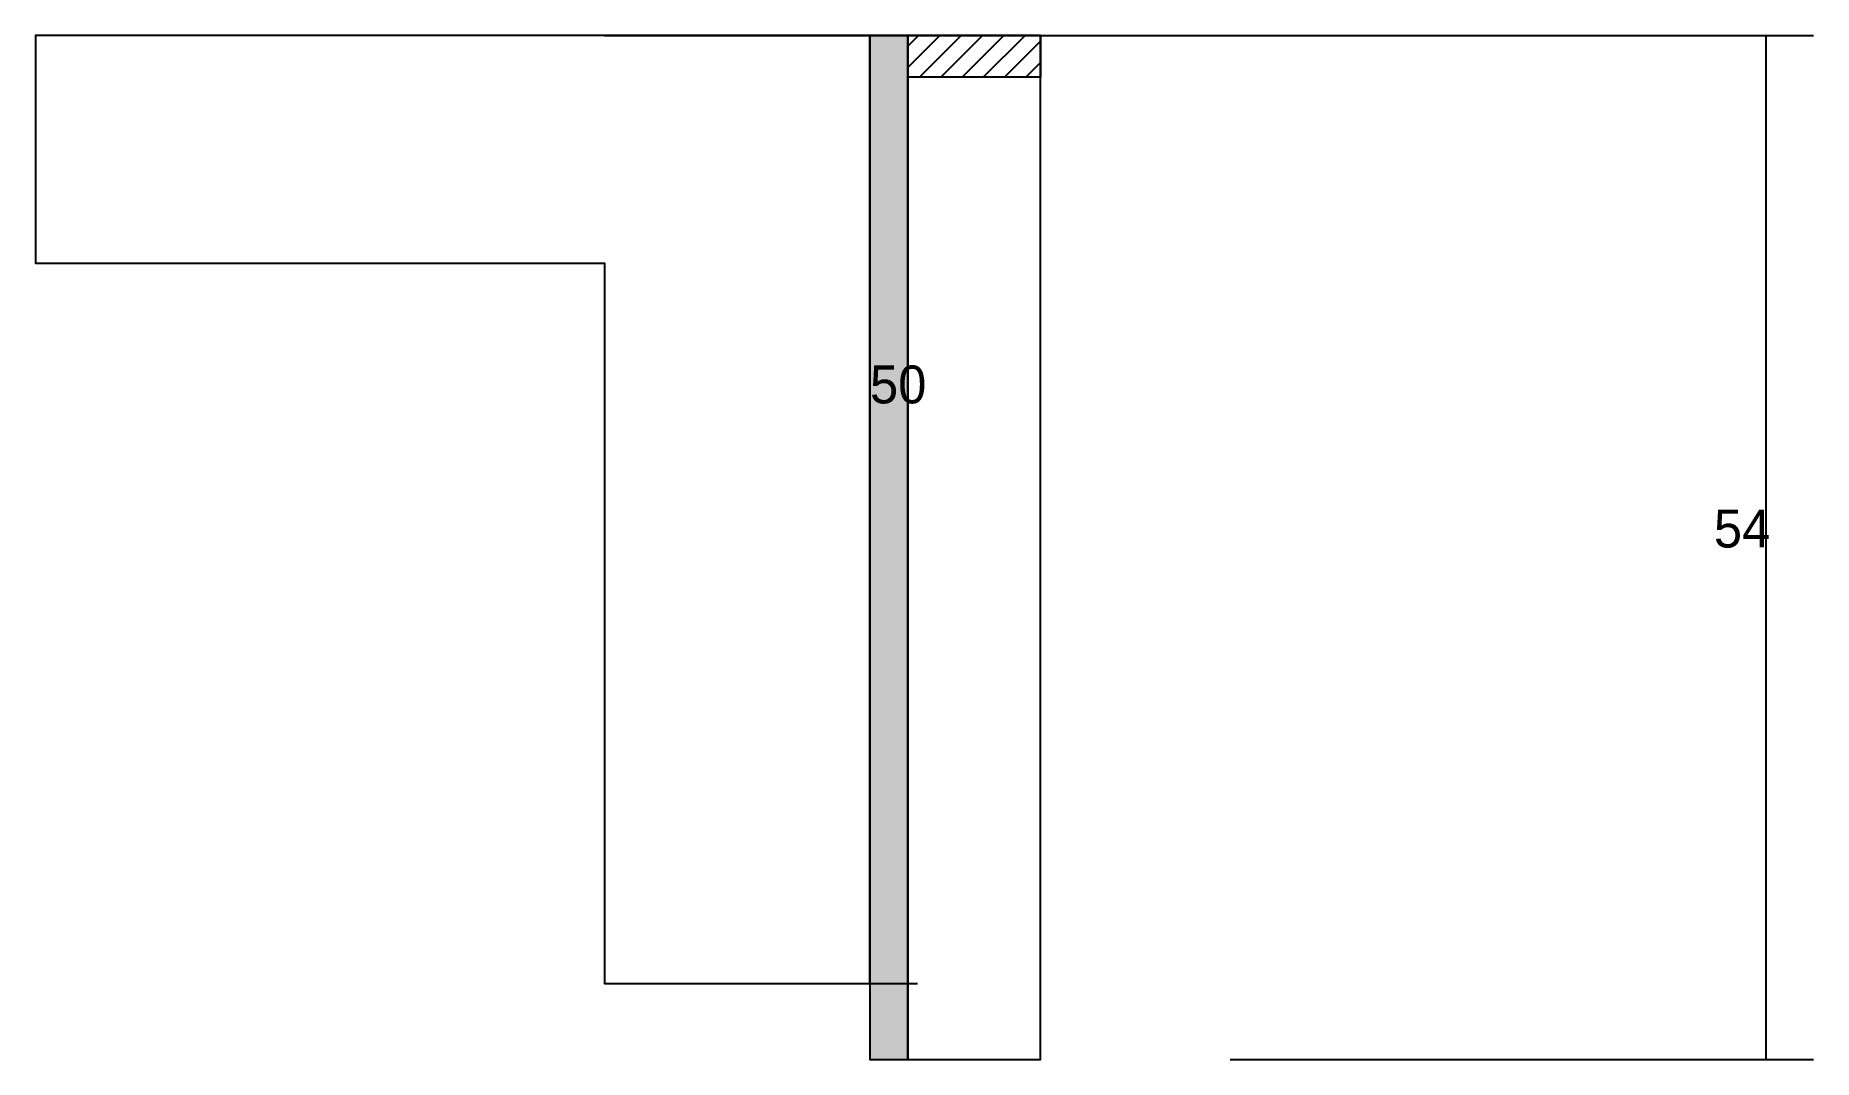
# Model space of a CAD drawing. Header units: metres. Extents: x 129183 to 130194, y 30373 to 31643.
# Drawn here: x 129325.5 to 129513, y 30372.9 to 30480.9 of the extents above.
import ezdxf

# ---------------------------------------------------------------- set-up
doc = ezdxf.new("R2010")
doc.units = ezdxf.units.M
for name, color, linetype in [('CONCRETO', 251, 'Continuous'), ('COTA', 241, 'Continuous'), ('Cota Seção (2x)', 4, 'Continuous'), ('Hachura', 253, 'Continuous'), ('Madeira', 126, 'Continuous'), ('Painéis', 200, 'Continuous')]:
    doc.layers.add(name, color=color, linetype=linetype)

msp = doc.modelspace()

# ---------------------------------------------------------------- hatches: boundary and pattern name
at = {"layer": 'Hachura'}
h = msp.add_hatch(color=8, dxfattribs=at)
h.dxf.hatch_style = 1
h.paths.add_polyline_path([(129417.5, 30480.9), (129413.5, 30480.9), (129413.5, 30480.9), (129413.5, 30372.9), (129413.5, 30372.9), (129417.5, 30372.9), (129417.5, 30372.9), (129417.5, 30480.9)])
h = msp.add_hatch(dxfattribs=at)
h.set_pattern_fill('ANSI31', scale=0.5)
h.paths.add_polyline_path([(129431.5, 30480.9), (129431.5, 30476.5), (129431.5, 30476.5), (129417.5, 30476.5), (129417.5, 30476.5), (129417.5, 30480.9), (129417.5, 30480.9), (129431.5, 30480.9)])

# ---------------------------------------------------------------- linework, layer by layer
at = {"layer": 'CONCRETO'}
msp.add_lwpolyline([(129413.5, 30460.9), (129413.5, 30480.9), (129325.5, 30480.9), (129325.5, 30456.9), (129385.5, 30456.9), (129385.5, 30380.9), (129413.5, 30380.9), (129413.5, 30460.9)], close=True, dxfattribs=at)
at = {"layer": 'COTA'}
for p, q in [((129431.5, 30480.9), (129513, 30480.9)), ((129508, 30372.9), (129508, 30480.9)), ((129451.5, 30372.9), (129513, 30372.9))]:
    msp.add_line(p, q, dxfattribs=at)
at = {"layer": 'Cota Seção (2x)'}
for p, q in [((129385.5, 30480.9), (129418.5, 30480.9)), ((129413.5, 30380.9), (129413.5, 30480.9)), ((129385.5, 30380.9), (129418.5, 30380.9))]:
    msp.add_line(p, q, dxfattribs=at)
at = {"layer": 'Madeira'}
for points in [[(129431.5, 30480.9), (129431.5, 30476.5), (129417.5, 30476.5), (129417.5, 30480.9)], [(129431.5, 30480.9), (129417.5, 30480.9), (129417.5, 30372.9), (129431.5, 30372.9)]]:
    msp.add_lwpolyline(points, close=True, dxfattribs=at)
at = {"layer": 'Painéis'}
msp.add_lwpolyline([(129417.5, 30480.9), (129413.5, 30480.9), (129413.5, 30372.9), (129417.5, 30372.9)], close=True, dxfattribs=at)

# ---------------------------------------------------------------- texts
at = {"layer": 'COTA'}
msp.add_text('54', height=4, dxfattribs=at).set_placement((129502.5, 30426.9))
at = {"layer": 'Cota Seção (2x)'}
msp.add_text('50', height=4, dxfattribs=at).set_placement((129413.5, 30442.1))

doc.saveas('drawing.dxf')
